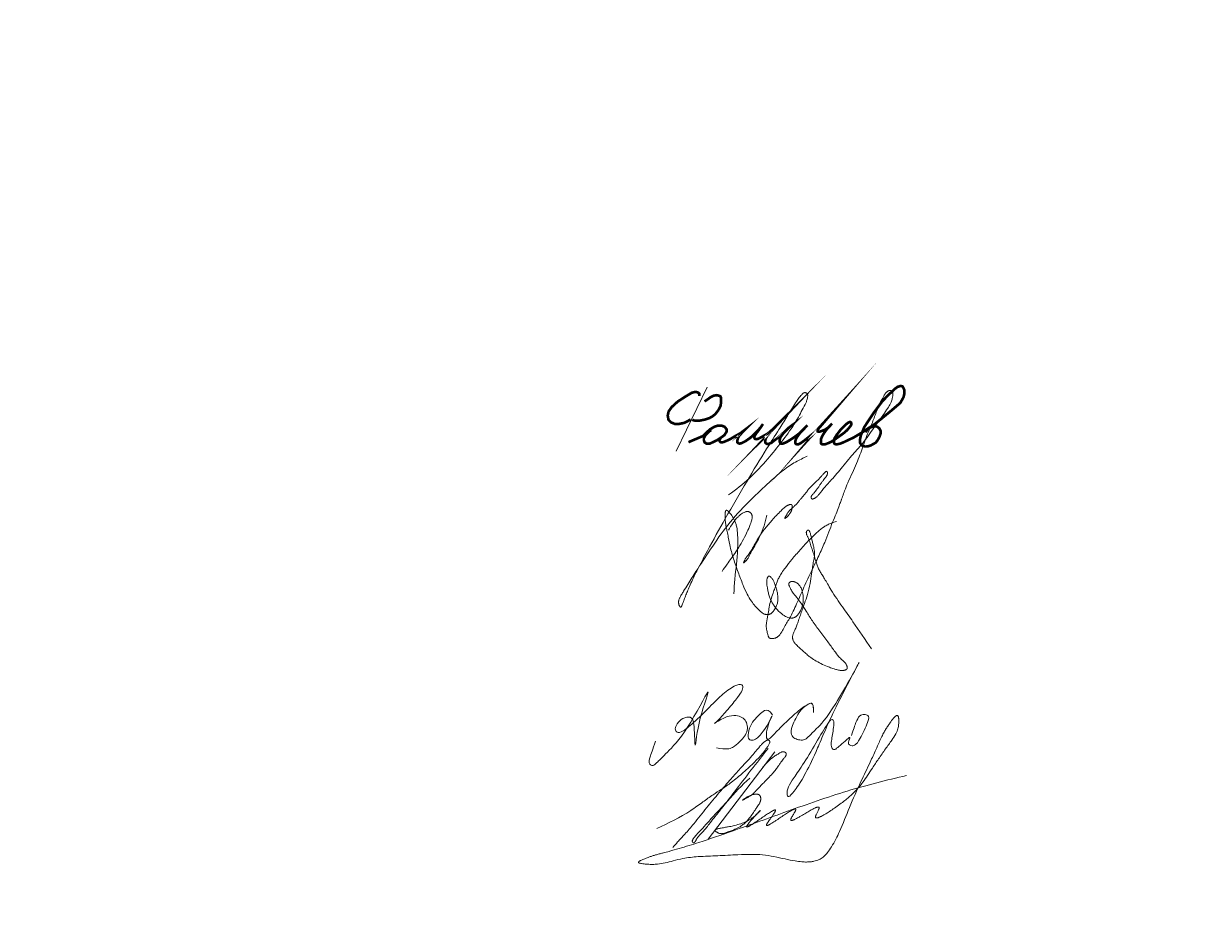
# Model space of a CAD drawing. Header units: millimetres. Extents: x 0 to 420, y 0 to 297.
# Drawn here: x 226.9 to 306.7, y 0 to 60 of the extents above; entities that cross this region are included whole.
import ezdxf

# ---------------------------------------------------------------- set-up
doc = ezdxf.new("R2010")
doc.units = ezdxf.units.MM
for name, pattern in [('K5LT32789', [0]), ('K5LT32790', [0]), ('K5LT32791', [0])]:
    doc.linetypes.add(name, pattern=pattern)
doc.layers.add('Системный слой', color=7, linetype='Continuous')

# ---------------------------------------------------------------- blocks, each defined once
blk = doc.blocks.new('U2')
at = {"layer": 'Системный слой', "color": 5, "linetype": 'K5LT32789', "lineweight": 18, "true_color": 0x0000ff}
for points in [[(277.998, 12.863), (277.773, 13.209), (277.419, 13.209), (277.085, 12.875), (276.707, 12.497), (276.405, 11.979), (276.276, 11.296), (276.485, 11.087), (276.853, 11.177), (277.078, 11.402), (277.342, 11.718), (277.704, 12.271), (278.1, 13.061), (277.704, 12.271), (277.567, 11.635), (277.567, 11.264), (277.66, 11.171), (277.829, 11.23), (278.598, 12.092), (279.438, 12.855), (279.862, 13.239), (280.317, 13.54), (280.526, 13.666), (280.693, 13.666), (280.78, 13.433), (280.78, 13.174), (280.78, 12.9), (280.78, 13.433), (280.693, 13.666), (280.526, 13.677), (279.862, 13.239), (279.25, 12.022), (279.25, 11.482), (279.5, 11.233), (279.85, 11.142), (280.206, 11.142), (280.493, 11.429), (280.856, 11.792), (282.025, 12.96), (284.839, 18.188), (282.025, 12.96), (281.025, 10.463), (280.258, 8.847), (279.566, 7.761), (279.112, 7.221), (278.971, 7.34), (278.971, 7.802), (279.295, 8.383), (279.887, 9.173), (280.829, 10.73), (281.784, 12.359), (281.991, 12.566), (282.146, 12.544), (282.191, 12.29), (282.111, 11.739), (282.047, 11.299), (281.961, 10.864), (282.051, 10.544), (282.229, 10.449), (282.479, 10.699), (282.95, 11.069), (283.373, 11.492), (283.103, 10.93), (283.229, 10.804), (283.419, 10.725), (283.63, 10.804), (283.896, 11.07), (284.606, 12.549), (284.521, 12.849), (284.252, 12.923), (283.904, 12.838), (283.678, 12.396), (283.514, 11.89), (283.373, 11.453)], [(270.028, 11.066), (269.821, 10.489), (269.615, 9.918), (269.549, 9.562), (269.702, 9.409), (269.914, 9.409), (270.114, 9.609), (270.687, 10.181), (272.097, 11.592), (274.118, 15.564), (272.903, 12.595), (272.689, 9.94), (272.689, 12.388), (272.444, 12.784), (271.857, 12.657), (271.458, 12.257), (271.319, 11.897), (271.453, 11.644), (271.818, 11.644), (272.689, 12.388), (273.881, 13.579), (274.708, 14.407), (275.637, 15.017), (276.038, 14.897), (275.938, 14.56), (275.7, 14.133), (274.919, 13.208), (274.268, 12.437), (273.825, 12.137), (274.693, 12.724), (275.391, 12.852), (275.844, 12.753), (276.152, 12.524), (276.291, 12.152), (276.291, 11.71), (276.018, 11.302), (275.743, 11.027), (275.313, 10.597), (274.839, 10.489), (274.178, 10.609)]]:
    blk.add_open_spline(points, degree=3, dxfattribs=at)
blk = doc.blocks.new('U3')
at = {"layer": 'Системный слой', "color": 5, "linetype": 'K5LT32790', "lineweight": 18, "true_color": 0x0000ff}
blk.add_open_spline([(275.36, 21.116), (275.398, 22.461), (275.736, 23.981), (275.58, 25.588), (275.495, 25.9), (275.412, 26.108), (275.319, 26.288), (275.218, 26.448), (275.12, 26.581), (275.038, 26.679), (274.98, 26.74), (274.942, 26.772), (274.919, 26.789), (274.901, 26.799), (274.887, 26.806), (274.875, 26.81), (274.865, 26.813), (274.856, 26.813), (274.849, 26.813), (274.842, 26.812), (274.835, 26.809), (274.829, 26.806), (274.822, 26.801), (274.816, 26.795), (274.81, 26.788), (274.803, 26.778), (274.797, 26.765), (274.79, 26.75), (274.784, 26.73), (274.777, 26.703), (274.77, 26.668), (274.764, 26.619), (274.758, 26.546), (274.755, 26.446), (274.756, 26.32), (274.762, 26.177), (274.776, 26.02), (274.8, 25.845), (274.842, 25.626), (274.909, 25.33), (274.994, 24.887), (275.119, 24.256), (275.332, 23.46), (275.645, 22.605), (275.943, 21.803), (276.231, 21.132), (276.518, 20.645), (276.792, 20.293), (277.028, 20.048), (277.206, 19.876), (277.333, 19.783), (277.416, 19.74), (277.478, 19.718), (277.534, 19.705), (277.591, 19.698), (277.648, 19.697), (277.706, 19.702), (277.763, 19.713), (277.815, 19.73), (277.861, 19.75), (277.902, 19.774), (277.938, 19.801), (277.975, 19.835), (278.016, 19.882), (278.066, 19.951), (278.13, 20.05), (278.205, 20.179), (278.273, 20.325), (278.322, 20.47), (278.35, 20.605), (278.362, 20.74), (278.361, 20.895), (278.341, 21.085), (278.295, 21.32), (278.226, 21.575), (278.148, 21.806), (278.076, 21.976), (278.012, 22.086), (277.959, 22.158), (277.912, 22.215), (277.87, 22.26), (277.835, 22.289), (277.81, 22.307), (277.792, 22.316), (277.778, 22.322), (277.766, 22.325), (277.756, 22.326), (277.747, 22.326), (277.739, 22.325), (277.732, 22.324), (277.725, 22.321), (277.718, 22.317), (277.71, 22.312), (277.702, 22.305), (277.694, 22.296), (277.684, 22.285), (277.674, 22.269), (277.663, 22.248), (277.649, 22.219), (277.634, 22.179), (277.619, 22.128), (277.605, 22.067), (277.596, 21.996), (277.592, 21.916), (277.597, 21.818), (277.616, 21.687), (277.65, 21.498), (277.692, 21.256), (277.758, 20.986), (277.853, 20.735), (277.972, 20.502), (278.115, 20.281), (278.285, 20.065), (278.47, 19.873), (278.645, 19.719), (278.798, 19.614), (278.927, 19.547), (279.039, 19.504), (279.14, 19.477), (279.231, 19.464), (279.308, 19.461), (279.373, 19.467), (279.429, 19.478), (279.477, 19.495), (279.521, 19.515), (279.564, 19.541), (279.609, 19.576), (279.66, 19.623), (279.719, 19.688), (279.786, 19.778), (279.86, 19.893), (279.933, 20.032), (279.996, 20.185), (280.043, 20.349), (280.073, 20.522), (280.087, 20.709), (280.082, 20.909), (280.059, 21.11), (280.019, 21.294), (279.966, 21.448), (279.908, 21.569), (279.85, 21.663), (279.792, 21.735), (279.735, 21.791), (279.675, 21.839), (279.611, 21.879), (279.544, 21.913), (279.478, 21.938), (279.419, 21.955), (279.371, 21.962), (279.331, 21.963), (279.297, 21.959), (279.265, 21.953), (279.234, 21.943), (279.205, 21.93), (279.18, 21.915), (279.158, 21.9), (279.141, 21.884), (279.128, 21.87), (279.119, 21.856), (279.112, 21.843), (279.107, 21.83), (279.103, 21.815), (279.1, 21.798), (279.1, 21.779), (279.101, 21.757), (279.105, 21.73), (279.114, 21.697), (279.129, 21.655), (279.155, 21.597), (279.196, 21.517), (279.249, 21.412), (279.317, 21.287), (279.411, 21.146), (279.546, 20.983), (279.742, 20.75), (279.998, 20.391), (280.322, 19.876), (280.714, 19.237), (281.221, 18.556), (281.73, 17.888), (282.155, 17.305), (282.453, 16.873), (282.696, 16.644), (282.853, 16.508), (282.948, 16.404), (283.006, 16.318), (283.041, 16.252), (283.065, 16.195), (283.079, 16.149), (283.085, 16.112), (283.086, 16.084), (283.085, 16.062), (283.081, 16.044), (283.076, 16.028), (283.069, 16.014), (283.061, 16.001), (283.051, 15.988), (283.038, 15.975), (283.023, 15.962), (283.002, 15.948), (282.975, 15.934), (282.941, 15.919), (282.9, 15.906), (282.851, 15.894), (282.796, 15.887), (282.732, 15.884), (282.651, 15.888), (282.542, 15.904), (282.385, 15.937), (282.152, 16), (281.813, 16.12), (281.405, 16.302), (280.977, 16.513), (280.637, 16.73), (280.367, 16.955), (280.121, 17.176), (279.858, 17.41), (279.628, 17.615), (279.486, 17.779), (279.42, 17.884), (279.388, 17.952), (279.37, 18.01), (279.358, 18.066), (279.353, 18.123), (279.353, 18.18), (279.358, 18.237), (279.371, 18.298), (279.392, 18.365), (279.426, 18.451), (279.479, 18.566), (279.557, 18.744), (279.66, 18.989), (279.765, 19.314), (279.884, 19.668), (280.029, 20.051), (280.197, 20.515), (280.385, 21.106), (280.551, 21.785), (280.651, 22.419), (280.714, 22.929), (280.787, 23.328), (280.848, 23.652), (280.859, 23.914), (280.836, 24.123), (280.794, 24.323), (280.734, 24.549), (280.677, 24.785), (280.635, 24.997), (280.593, 25.156), (280.56, 25.267), (280.534, 25.339), (280.512, 25.384), (280.495, 25.41), (280.482, 25.425), (280.471, 25.436), (280.46, 25.443), (280.451, 25.449), (280.441, 25.452), (280.432, 25.454), (280.422, 25.455), (280.413, 25.455), (280.404, 25.454), (280.394, 25.451), (280.383, 25.447), (280.371, 25.442), (280.358, 25.434), (280.346, 25.426), (280.336, 25.416), (280.326, 25.406), (280.318, 25.394), (280.311, 25.381), (280.304, 25.365), (280.299, 25.348), (280.296, 25.328), (280.294, 25.304), (280.295, 25.275), (280.3, 25.239), (280.31, 25.194), (280.327, 25.138), (280.353, 25.069), (280.394, 24.982), (280.449, 24.873), (280.504, 24.736), (280.555, 24.57), (280.612, 24.373), (280.696, 24.123), (280.804, 23.821), (280.906, 23.479), (280.993, 23.16), (281.1, 22.879), (281.228, 22.639), (281.379, 22.395), (281.555, 22.121), (281.756, 21.774), (282.018, 21.315), (282.356, 20.79), (282.742, 20.237), (283.115, 19.715), (283.789, 18.771), (284.321, 17.988), (284.727, 17.364)], degree=3, knots=[0, 0, 0, 0, 23.088924, 25.905784, 27.368497, 28.578535, 29.721875, 30.813961, 31.805183, 32.534012, 32.992903, 33.225793, 33.377047, 33.48833, 33.574551, 33.643805, 33.701224, 33.750367, 33.79387, 33.833355, 33.872141, 33.912355, 33.95659, 34.00557, 34.061357, 34.126468, 34.204109, 34.298549, 34.415744, 34.564555, 34.759459, 35.028229, 35.412864, 35.997175, 36.728139, 37.568941, 38.433825, 39.401332, 40.578431, 42.235398, 44.569602, 48.269133, 53.187712, 58.58434, 63.764044, 67.778676, 70.998143, 73.369834, 75.349816, 76.796874, 77.581324, 78.028914, 78.378087, 78.696803, 79.013489, 79.343373, 79.678587, 80.006824, 80.317932, 80.606471, 80.866035, 81.11641, 81.383983, 81.718354, 82.16781, 82.839361, 83.733235, 84.705422, 85.582724, 86.324391, 87.057116, 87.890757, 88.945341, 90.321141, 91.965571, 93.426367, 94.484215, 95.101021, 95.580997, 96.013141, 96.361093, 96.626002, 96.782739, 96.889142, 96.971138, 97.03813, 97.095272, 97.145901, 97.188561, 97.228747, 97.268915, 97.315311, 97.366861, 97.425655, 97.494454, 97.577142, 97.679623, 97.811915, 97.985663, 98.226797, 98.532587, 98.897786, 99.296036, 99.737821, 100.261724, 100.964229, 101.99978, 103.525411, 105.150667, 106.72453, 108.093532, 109.590313, 111.195302, 112.777483, 114.126394, 115.159714, 115.93325, 116.599105, 117.196687, 117.716186, 118.147278, 118.512091, 118.830828, 119.112084, 119.376147, 119.650254, 119.966184, 120.348472, 120.832611, 121.462575, 122.257884, 123.166317, 124.121896, 125.077441, 126.058759, 127.110722, 128.27138, 129.455541, 130.54928, 131.472222, 132.224076, 132.842804, 133.343527, 133.786162, 134.209733, 134.641953, 135.076751, 135.490934, 135.840567, 136.1162, 136.329021, 136.516582, 136.697073, 136.87991, 137.063295, 137.235465, 137.38613, 137.514261, 137.623548, 137.718445, 137.797689, 137.875651, 137.957944, 138.055516, 138.163779, 138.288043, 138.436309, 138.622516, 138.862075, 139.203128, 139.704326, 140.381097, 141.218915, 142.127317, 143.259517, 144.821141, 147.317764, 150.75711, 155.19517, 160.069171, 165.224464, 169.471142, 172.421411, 174.092925, 175.138298, 175.966748, 176.479558, 176.900272, 177.244752, 177.52135, 177.72293, 177.873709, 177.996322, 178.101436, 178.195314, 178.281517, 178.366118, 178.454913, 178.554755, 178.670049, 178.807074, 178.975201, 179.187234, 179.439473, 179.719727, 180.029511, 180.383269, 180.823448, 181.407111, 182.246837, 183.563618, 185.512414, 188.365901, 191.16936, 193.636194, 195.215931, 197.147086, 199.269225, 201.224518, 202.392176, 202.935446, 203.335749, 203.665039, 203.98044, 204.30527, 204.630666, 204.95421, 205.28424, 205.683122, 206.145312, 206.866804, 207.837862, 209.464316, 211.387339, 213.648133, 215.828171, 218.361631, 222.046321, 226.400789, 230.237614, 232.987127, 235.143069, 237.145235, 238.600123, 239.59432, 240.714469, 242.086859, 243.579513, 244.83703, 245.773068, 246.379449, 246.80954, 247.077534, 247.227517, 247.33398, 247.41847, 247.489521, 247.552012, 247.609222, 247.663606, 247.717168, 247.768592, 247.820784, 247.876677, 247.942191, 248.018083, 248.10247, 248.189421, 248.269471, 248.347072, 248.425637, 248.512886, 248.605679, 248.706816, 248.820413, 248.952282, 249.111489, 249.313956, 249.574155, 249.89782, 250.303709, 250.841791, 251.528272, 252.381244, 253.359593, 254.475963, 255.872687, 257.851092, 259.938273, 261.963603, 263.469883, 265.046448, 266.586695, 268.366913, 270.599666, 273.407082, 277.373027, 281.234201, 284.882343, 288.313023, 301, 301, 301, 301], dxfattribs=at)
blk = doc.blocks.new('U4')
at = {"layer": 'Системный слой', "color": 5, "linetype": 'K5LT32790', "lineweight": 18, "true_color": 0x0000ff}
for points, knots in [([(275.003, 27.861), (275.998, 28.558), (277.249, 29.739), (278.603, 31.472), (279.435, 32.563), (279.927, 33.493), (280.243, 34.051), (280.346, 34.344), (280.378, 34.495), (280.391, 34.588), (280.392, 34.646), (280.387, 34.683), (280.38, 34.709), (280.372, 34.729), (280.363, 34.745), (280.353, 34.759), (280.341, 34.772), (280.327, 34.785), (280.311, 34.796), (280.291, 34.807), (280.27, 34.817), (280.246, 34.824), (280.223, 34.829), (280.2, 34.831), (280.179, 34.83), (280.16, 34.828), (280.142, 34.823), (280.124, 34.816), (280.104, 34.806), (280.083, 34.792), (280.059, 34.772), (280.028, 34.742), (279.983, 34.692), (279.91, 34.607), (279.786, 34.454), (279.587, 34.184), (279.304, 33.744), (278.926, 33.089), (278.328, 32.16), (277.407, 30.714), (276.184, 28.696), (274.835, 26.379), (273.718, 24.357), (272.977, 22.961), (272.568, 22.153), (272.347, 21.659), (272.191, 21.285), (272.063, 20.962), (271.954, 20.675), (271.873, 20.459), (271.827, 20.332), (271.799, 20.275), (271.785, 20.251), (271.775, 20.237), (271.767, 20.226), (271.759, 20.219), (271.753, 20.214), (271.747, 20.211), (271.741, 20.208), (271.736, 20.207), (271.73, 20.207), (271.725, 20.207), (271.72, 20.208), (271.716, 20.21), (271.711, 20.213), (271.707, 20.216), (271.702, 20.22), (271.696, 20.225), (271.69, 20.233), (271.681, 20.243), (271.671, 20.258), (271.658, 20.28), (271.643, 20.311), (271.625, 20.352), (271.608, 20.402), (271.596, 20.458), (271.59, 20.517), (271.589, 20.579), (271.596, 20.644), (271.611, 20.711), (271.634, 20.782), (271.667, 20.859), (271.72, 20.953), (271.811, 21.099), (271.978, 21.374), (272.308, 21.896), (272.914, 22.855), (273.804, 24.214), (274.929, 25.855), (276.258, 27.299), (277.546, 28.527), (278.591, 29.47), (279.519, 30.104), (280.09, 30.37), (280.358, 30.497)], [0, 0, 0, 0, 8.550609, 12.054989, 15.548009, 18.191121, 19.498995, 20.058209, 20.381615, 20.589671, 20.716665, 20.79368, 20.851701, 20.900722, 20.944653, 20.985245, 21.025642, 21.06834, 21.115939, 21.168338, 21.224707, 21.283052, 21.340576, 21.394663, 21.443781, 21.488289, 21.53119, 21.575808, 21.625508, 21.683081, 21.754287, 21.848548, 21.98875, 22.223415, 22.641351, 23.38396, 24.591455, 26.333193, 28.725175, 32.394143, 38.444137, 45.386804, 51.336644, 54.759282, 56.550214, 57.736198, 58.581068, 59.410817, 60.190375, 60.748602, 61.044545, 61.139793, 61.19713, 61.237089, 61.267135, 61.290713, 61.309862, 61.325937, 61.339917, 61.352551, 61.36445, 61.376142, 61.388111, 61.400062, 61.412022, 61.424542, 61.439066, 61.45699, 61.479741, 61.509795, 61.550475, 61.607942, 61.688058, 61.795635, 61.922219, 62.059168, 62.198495, 62.342871, 62.495112, 62.658157, 62.830855, 63.02153, 63.245709, 63.594568, 64.237865, 65.516344, 67.957442, 72.253573, 76.989753, 81.977365, 86.090995, 89.562811, 91.905588, 94, 94, 94, 94]), ([(277.595, 26.467), (277.515, 25.979), (277.277, 25.359), (276.914, 24.607), (276.665, 24.209), (276.494, 23.886), (276.391, 23.681), (276.33, 23.563), (276.287, 23.494), (276.248, 23.441), (276.211, 23.396), (276.174, 23.354), (276.136, 23.314), (276.101, 23.279), (276.075, 23.254), (276.058, 23.239), (276.048, 23.231), (276.042, 23.226), (276.037, 23.223), (276.033, 23.221), (276.03, 23.22), (276.028, 23.219), (276.025, 23.219), (276.023, 23.219), (276.022, 23.22), (276.021, 23.223), (276.021, 23.225), (276.021, 23.228), (276.022, 23.232), (276.023, 23.237), (276.025, 23.242), (276.027, 23.249), (276.031, 23.259), (276.037, 23.274), (276.046, 23.296), (276.058, 23.325), (276.072, 23.359), (276.088, 23.399), (276.108, 23.444), (276.136, 23.496), (276.174, 23.553), (276.225, 23.622), (276.294, 23.71), (276.393, 23.848), (276.525, 24.046), (276.674, 24.294), (276.817, 24.552), (276.965, 24.816), (277.138, 25.105), (277.353, 25.412), (277.585, 25.685), (277.787, 25.924), (278, 26.177), (278.253, 26.47), (278.544, 26.759), (278.767, 26.973), (278.91, 27.085), (278.985, 27.13), (279.041, 27.158), (279.097, 27.18), (279.148, 27.196), (279.189, 27.205), (279.22, 27.208), (279.242, 27.208), (279.259, 27.206), (279.273, 27.202), (279.284, 27.198), (279.293, 27.193), (279.301, 27.187), (279.307, 27.181), (279.312, 27.174), (279.317, 27.166), (279.322, 27.156), (279.325, 27.144), (279.328, 27.13), (279.331, 27.112), (279.332, 27.088), (279.331, 27.055), (279.327, 27.009), (279.318, 26.951), (279.307, 26.884), (279.293, 26.817), (279.274, 26.755), (279.25, 26.7), (279.218, 26.645), (279.178, 26.588), (279.131, 26.527), (279.085, 26.47), (279.042, 26.422), (279.006, 26.385), (278.973, 26.355), (278.942, 26.327), (278.912, 26.302), (278.886, 26.282), (278.868, 26.27), (278.857, 26.263), (278.849, 26.258), (278.844, 26.256), (278.84, 26.254), (278.836, 26.253), (278.833, 26.252), (278.831, 26.252), (278.829, 26.253), (278.827, 26.253), (278.825, 26.255), (278.824, 26.257), (278.824, 26.259), (278.824, 26.262), (278.824, 26.265), (278.825, 26.268), (278.826, 26.273), (278.827, 26.278), (278.829, 26.284), (278.833, 26.293), (278.838, 26.305), (278.846, 26.322), (278.858, 26.346), (278.873, 26.373), (278.889, 26.399), (278.904, 26.425), (278.921, 26.452), (278.944, 26.489), (278.975, 26.543), (279.012, 26.614), (279.064, 26.694), (279.132, 26.778), (279.227, 26.873), (279.353, 26.982), (279.509, 27.115), (279.655, 27.27), (279.794, 27.435), (279.922, 27.592), (280.064, 27.758), (280.211, 27.932), (280.357, 28.124), (280.507, 28.318), (280.695, 28.517), (280.908, 28.713), (281.112, 28.903), (281.257, 29.057), (281.357, 29.17), (281.426, 29.248), (281.486, 29.314), (281.536, 29.369), (281.577, 29.409), (281.607, 29.435), (281.628, 29.449), (281.642, 29.457), (281.653, 29.462), (281.662, 29.465), (281.67, 29.466), (281.676, 29.467), (281.682, 29.466), (281.687, 29.465), (281.692, 29.463), (281.696, 29.46), (281.7, 29.457), (281.704, 29.454), (281.707, 29.449), (281.711, 29.443), (281.715, 29.436), (281.719, 29.426), (281.723, 29.414), (281.727, 29.398), (281.731, 29.377), (281.733, 29.351), (281.733, 29.322), (281.731, 29.294), (281.726, 29.266), (281.718, 29.237), (281.705, 29.207), (281.687, 29.172), (281.658, 29.127), (281.608, 29.062), (281.535, 28.965), (281.433, 28.836), (281.312, 28.68), (281.197, 28.502), (281.086, 28.327), (280.968, 28.19), (280.88, 28.071), (280.814, 27.977), (280.753, 27.907), (280.701, 27.857), (280.666, 27.817), (280.647, 27.787), (280.637, 27.764), (280.63, 27.744), (280.627, 27.725), (280.626, 27.707), (280.626, 27.688), (280.628, 27.668), (280.633, 27.649), (280.638, 27.633), (280.644, 27.62), (280.65, 27.61), (280.657, 27.602), (280.663, 27.595), (280.669, 27.591), (280.676, 27.586), (280.683, 27.583), (280.692, 27.581), (280.701, 27.579), (280.712, 27.578), (280.724, 27.579), (280.739, 27.581), (280.756, 27.586), (280.778, 27.593), (280.807, 27.606), (280.845, 27.626), (280.891, 27.654), (280.945, 27.69), (281.003, 27.734), (281.066, 27.789), (281.138, 27.863), (281.227, 27.971), (281.35, 28.136), (281.53, 28.373), (281.789, 28.661), (282.123, 29.014), (282.484, 29.434), (282.874, 29.914), (283.258, 30.384), (283.656, 30.834), (284.049, 31.282), (284.444, 31.77), (284.811, 32.305), (285.173, 32.83), (285.532, 33.307), (285.811, 33.726), (286.009, 34.03), (286.103, 34.241), (286.142, 34.382), (286.164, 34.495), (286.179, 34.585), (286.19, 34.65), (286.195, 34.702), (286.196, 34.748), (286.192, 34.789), (286.184, 34.823), (286.173, 34.852), (286.16, 34.878), (286.145, 34.903), (286.128, 34.925), (286.11, 34.943), (286.092, 34.957), (286.076, 34.968), (286.06, 34.976), (286.045, 34.981), (286.029, 34.984), (286.012, 34.986), (285.994, 34.986), (285.973, 34.983), (285.95, 34.978), (285.923, 34.969), (285.891, 34.955), (285.855, 34.935), (285.816, 34.908), (285.776, 34.875), (285.735, 34.834), (285.691, 34.782), (285.648, 34.719), (285.599, 34.636), (285.538, 34.526), (285.442, 34.356), (285.309, 34.108), (285.168, 33.777), (285.024, 33.396), (284.876, 33.002), (284.703, 32.59), (284.509, 32.141), (284.322, 31.646), (284.139, 31.122), (283.945, 30.574), (283.718, 29.981), (283.428, 29.348), (283.132, 28.738), (282.919, 28.193), (282.785, 27.821), (282.708, 27.606), (282.66, 27.471), (282.597, 27.297), (282.485, 26.989), (282.31, 26.539), (282.074, 25.973), (281.817, 25.322), (281.523, 24.551), (281.135, 23.674), (280.63, 22.672), (280.131, 21.575), (279.659, 20.468), (279.221, 19.523), (278.803, 18.896), (278.607, 18.496), (278.48, 18.314), (278.398, 18.23), (278.338, 18.182), (278.278, 18.145), (278.216, 18.115), (278.15, 18.091), (278.08, 18.074), (278.011, 18.064), (277.948, 18.061), (277.896, 18.063), (277.857, 18.07), (277.828, 18.079), (277.806, 18.089), (277.788, 18.1), (277.772, 18.112), (277.757, 18.126), (277.743, 18.144), (277.728, 18.166), (277.713, 18.194), (277.698, 18.232), (277.68, 18.287), (277.66, 18.368), (277.632, 18.484), (277.599, 18.625), (277.571, 18.778), (277.563, 18.929), (277.574, 19.088), (277.602, 19.276), (277.648, 19.512), (277.701, 19.829), (277.767, 20.235), (277.872, 20.699), (278.015, 21.124), (278.135, 21.469), (278.228, 21.747), (278.323, 22.005), (278.45, 22.272), (278.637, 22.572), (278.929, 22.971), (279.336, 23.506), (279.899, 24.142), (280.479, 24.78), (281.019, 25.309), (281.428, 25.647), (281.74, 25.829), (282.025, 25.948), (282.226, 26.013), (282.349, 26.053)], [0, 0, 0, 0, 9.050129, 12.27524, 15.459, 17.73484, 19.057413, 19.710841, 20.186256, 20.578255, 20.920156, 21.263228, 21.624829, 21.943402, 22.174143, 22.29629, 22.36276, 22.406894, 22.439057, 22.464194, 22.484922, 22.502166, 22.516262, 22.528133, 22.539447, 22.552242, 22.56817, 22.588053, 22.611987, 22.639741, 22.672744, 22.715192, 22.776687, 22.87041, 23.023044, 23.2152, 23.446308, 23.698853, 24.014406, 24.364067, 24.793807, 25.28352, 25.941626, 26.877925, 28.429965, 30.348657, 32.240773, 33.898399, 35.948367, 38.485583, 40.825304, 42.59187, 44.267244, 46.970047, 49.74801, 51.863744, 52.701471, 53.104911, 53.483029, 53.862972, 54.210178, 54.473163, 54.650607, 54.780151, 54.882015, 54.96597, 55.037892, 55.101774, 55.160577, 55.215489, 55.269733, 55.3265, 55.390437, 55.464507, 55.552848, 55.661752, 55.802045, 55.996896, 56.278982, 56.657771, 57.087852, 57.530059, 57.926999, 58.28654, 58.645161, 59.086887, 59.580412, 60.070145, 60.456808, 60.770321, 61.020502, 61.287434, 61.539711, 61.751465, 61.877288, 61.951174, 62.001019, 62.037083, 62.064047, 62.085222, 62.102691, 62.117816, 62.131035, 62.143011, 62.154708, 62.167188, 62.181333, 62.197688, 62.21651, 62.238222, 62.264236, 62.296726, 62.338711, 62.394112, 62.469848, 62.581386, 62.750144, 62.953234, 63.151975, 63.325302, 63.501424, 63.750698, 64.126703, 64.655732, 65.239268, 65.888652, 66.649933, 67.724768, 68.970934, 70.450533, 71.673771, 72.965674, 74.199734, 75.716608, 77.191491, 78.669398, 80.263602, 82.259995, 84.0227, 85.431088, 86.180031, 86.82002, 87.357354, 87.830339, 88.196682, 88.427814, 88.563885, 88.657509, 88.728451, 88.784957, 88.831759, 88.871976, 88.907862, 88.941164, 88.973333, 89.002363, 89.031139, 89.061129, 89.097204, 89.139544, 89.190239, 89.252182, 89.329582, 89.428874, 89.559889, 89.727893, 89.910432, 90.08993, 90.259821, 90.437176, 90.634512, 90.867411, 91.167757, 91.627014, 92.382088, 93.419966, 94.672454, 96.030915, 97.344377, 98.512333, 99.382533, 100.080146, 100.642761, 101.098523, 101.416568, 101.614452, 101.761411, 101.888131, 102.002041, 102.112642, 102.228685, 102.353162, 102.475542, 102.582798, 102.67162, 102.744553, 102.805473, 102.857643, 102.905538, 102.953137, 103.003348, 103.057077, 103.11538, 103.180499, 103.255316, 103.343787, 103.451799, 103.589159, 103.775473, 104.036879, 104.381072, 104.782032, 105.231565, 105.731185, 106.331113, 107.131661, 108.329516, 110.150194, 112.636877, 115.501671, 119.160964, 122.898631, 126.952961, 130.409086, 134.037174, 137.994275, 142.035946, 146.041027, 149.822245, 153.085433, 155.385996, 156.523495, 157.344961, 158.084473, 158.656408, 159.032405, 159.319553, 159.62593, 159.882585, 160.081757, 160.265654, 160.447561, 160.63144, 160.806021, 160.962993, 161.100471, 161.220792, 161.327559, 161.424857, 161.521276, 161.623153, 161.736504, 161.863212, 162.008568, 162.179889, 162.387514, 162.643846, 162.945007, 163.264358, 163.6135, 164.014772, 164.533206, 165.020618, 165.794064, 166.857794, 168.64401, 171.006738, 173.517367, 176.204619, 178.789913, 181.800729, 185.264053, 188.598832, 192.086757, 196.039981, 200.351441, 204.98312, 208.606796, 211.174086, 212.324149, 212.840152, 213.814159, 215.76165, 218.911517, 222.760316, 227.121283, 231.883071, 238.054257, 244.879079, 252.670992, 260.372327, 267.206768, 271.910472, 274.294825, 275.442431, 276.007431, 276.456493, 276.872537, 277.298483, 277.734538, 278.182349, 278.627236, 279.027811, 279.347916, 279.582846, 279.760539, 279.906542, 280.032941, 280.152577, 280.276179, 280.413989, 280.572354, 280.762102, 281.004984, 281.334701, 281.830666, 282.557033, 283.530703, 284.521091, 285.429966, 286.323075, 287.47734, 288.942216, 290.783007, 293.428229, 296.57457, 299.586331, 301.717918, 303.359613, 305.016414, 306.799751, 308.827327, 311.560281, 315.955926, 321.284596, 327.290578, 331.929165, 335.294372, 337.07654, 338.608554, 341, 341, 341, 341]), ([(274.981, 25.464), (275.184, 25.771), (275.416, 26.17), (275.793, 26.505), (275.934, 26.602), (276.045, 26.663), (276.132, 26.701), (276.198, 26.719), (276.248, 26.727), (276.289, 26.728), (276.324, 26.725), (276.357, 26.718), (276.389, 26.707), (276.421, 26.693), (276.453, 26.674), (276.483, 26.652), (276.511, 26.627), (276.535, 26.6), (276.555, 26.572), (276.571, 26.543), (276.583, 26.512), (276.593, 26.478), (276.6, 26.438), (276.604, 26.39), (276.603, 26.33), (276.594, 26.251), (276.574, 26.146), (276.538, 26.003), (276.47, 25.805), (276.343, 25.512), (276.141, 25.078), (275.86, 24.542), (275.524, 24.009), (275.192, 23.547), (274.876, 23.102), (274.666, 22.805), (274.55, 22.641)], [0, 0, 0, 0, 6.031327, 7.224988, 8.103691, 8.779791, 9.271523, 9.620615, 9.879085, 10.092232, 10.278511, 10.453749, 10.630111, 10.818394, 11.017829, 11.223201, 11.427374, 11.623322, 11.806227, 11.978077, 12.150954, 12.337468, 12.550087, 12.799771, 13.111892, 13.519386, 14.078895, 14.842107, 15.895849, 17.445078, 19.990893, 23.601088, 27.190299, 30.147219, 32.759048, 36, 36, 36, 36])]:
    blk.add_open_spline(points, degree=3, knots=knots, dxfattribs=at)
blk = doc.blocks.new('U5')
at = {"layer": 'Системный слой', "color": 5, "linetype": 'K5LT32790', "lineweight": 18, "true_color": 0x0000ff}
blk.add_line((278.141, 10.346), (273.605, 4.399), dxfattribs=at)
for points, knots in [([(277.28, 9.218), (277.487, 9.479), (277.779, 9.804), (278.2, 10.095), (278.398, 10.215), (278.535, 10.298), (278.624, 10.334), (278.674, 10.346), (278.71, 10.35), (278.741, 10.35), (278.768, 10.346), (278.794, 10.339), (278.818, 10.33), (278.842, 10.318), (278.863, 10.304), (278.882, 10.289), (278.896, 10.275), (278.907, 10.262), (278.915, 10.249), (278.921, 10.238), (278.926, 10.225), (278.929, 10.21), (278.931, 10.194), (278.931, 10.176), (278.928, 10.157), (278.923, 10.135), (278.914, 10.11), (278.9, 10.08), (278.878, 10.043), (278.843, 9.992), (278.787, 9.921), (278.708, 9.826), (278.612, 9.7), (278.499, 9.545), (278.369, 9.354), (278.206, 9.119), (277.974, 8.839), (277.695, 8.544), (277.406, 8.251), (277.173, 8.012), (276.982, 7.815), (276.843, 7.663), (276.725, 7.54), (276.632, 7.458), (276.553, 7.397), (276.48, 7.346), (276.4, 7.294), (276.309, 7.239), (276.213, 7.184), (276.129, 7.138), (276.07, 7.107), (276.033, 7.088), (276.01, 7.077), (275.994, 7.07), (275.983, 7.065), (275.974, 7.061), (275.968, 7.059), (275.963, 7.058), (275.96, 7.057), (275.958, 7.056), (275.956, 7.056), (275.955, 7.056), (275.954, 7.056), (275.954, 7.057), (275.954, 7.058), (275.955, 7.059), (275.956, 7.061), (275.958, 7.063), (275.96, 7.065), (275.963, 7.067), (275.966, 7.07), (275.97, 7.073), (275.976, 7.077), (275.983, 7.083), (275.992, 7.089), (276.005, 7.098), (276.023, 7.111), (276.049, 7.128), (276.09, 7.155), (276.149, 7.194), (276.227, 7.243), (276.318, 7.298), (276.419, 7.352), (276.524, 7.397), (276.629, 7.428), (276.728, 7.448), (276.818, 7.458), (276.895, 7.46), (276.958, 7.455), (277.005, 7.445), (277.04, 7.433), (277.066, 7.421), (277.088, 7.407), (277.105, 7.392), (277.121, 7.375), (277.136, 7.356), (277.149, 7.333), (277.162, 7.306), (277.174, 7.273), (277.184, 7.234), (277.19, 7.189), (277.193, 7.141), (277.19, 7.091), (277.182, 7.037), (277.167, 6.978), (277.142, 6.911), (277.103, 6.829), (277.036, 6.721), (276.93, 6.569), (276.779, 6.34), (276.585, 6.049), (276.35, 5.742), (276.107, 5.488), (275.884, 5.305), (275.686, 5.18), (275.473, 5.078), (275.229, 4.986), (274.97, 4.896), (274.761, 4.808), (274.612, 4.772), (274.525, 4.765), (274.466, 4.768), (274.417, 4.776), (274.367, 4.789), (274.315, 4.808), (274.262, 4.832), (274.218, 4.855), (274.185, 4.875), (274.16, 4.89), (274.139, 4.905), (274.118, 4.922), (274.1, 4.939), (274.087, 4.955), (274.078, 4.969), (274.074, 4.983), (274.073, 4.995), (274.076, 5.007), (274.082, 5.018), (274.091, 5.029), (274.105, 5.04), (274.123, 5.051), (274.147, 5.063), (274.179, 5.076), (274.221, 5.089), (274.277, 5.104), (274.349, 5.12), (274.445, 5.139), (274.575, 5.162), (274.755, 5.193), (275.008, 5.237), (275.343, 5.304), (275.724, 5.403), (276.089, 5.535), (276.383, 5.681), (276.601, 5.825), (276.764, 5.951), (276.887, 6.057), (276.973, 6.139), (277.032, 6.198), (277.072, 6.24), (277.099, 6.27), (277.119, 6.292), (277.133, 6.309), (277.143, 6.322), (277.151, 6.332), (277.156, 6.339), (277.16, 6.344), (277.162, 6.348), (277.164, 6.351), (277.165, 6.353), (277.165, 6.354), (277.165, 6.355), (277.164, 6.356), (277.163, 6.356), (277.162, 6.355), (277.16, 6.354), (277.158, 6.352), (277.153, 6.349), (277.148, 6.345), (277.14, 6.338), (277.13, 6.328), (277.116, 6.316), (277.099, 6.298), (277.076, 6.276), (277.046, 6.245), (277.005, 6.203), (276.949, 6.144), (276.869, 6.057), (276.752, 5.929), (276.611, 5.769), (276.473, 5.604), (276.371, 5.477), (276.311, 5.393), (276.279, 5.346), (276.258, 5.313), (276.245, 5.288), (276.237, 5.27), (276.232, 5.256), (276.229, 5.246), (276.229, 5.237), (276.23, 5.229), (276.234, 5.223), (276.241, 5.22), (276.249, 5.218), (276.261, 5.219), (276.275, 5.222), (276.294, 5.228), (276.319, 5.238), (276.351, 5.252), (276.392, 5.273), (276.445, 5.304), (276.516, 5.346), (276.611, 5.406), (276.746, 5.494), (276.949, 5.632), (277.213, 5.814), (277.501, 6.011), (277.737, 6.167), (277.897, 6.265), (277.988, 6.316), (278.048, 6.346), (278.09, 6.365), (278.122, 6.376), (278.145, 6.382), (278.163, 6.384), (278.176, 6.384), (278.186, 6.38), (278.193, 6.374), (278.197, 6.366), (278.199, 6.356), (278.198, 6.345), (278.195, 6.333), (278.19, 6.318), (278.183, 6.301), (278.173, 6.279), (278.158, 6.251), (278.137, 6.215), (278.108, 6.167), (278.063, 6.1), (277.995, 6), (277.901, 5.869), (277.797, 5.724), (277.709, 5.599), (277.651, 5.509), (277.619, 5.455), (277.6, 5.419), (277.588, 5.394), (277.581, 5.375), (277.576, 5.36), (277.574, 5.349), (277.574, 5.34), (277.575, 5.331), (277.579, 5.324), (277.586, 5.319), (277.595, 5.316), (277.607, 5.315), (277.623, 5.317), (277.642, 5.322), (277.668, 5.33), (277.701, 5.344), (277.743, 5.364), (277.797, 5.393), (277.869, 5.434), (277.965, 5.493), (278.102, 5.58), (278.307, 5.715), (278.573, 5.895), (278.864, 6.091), (279.103, 6.245), (279.266, 6.341), (279.359, 6.39), (279.42, 6.419), (279.464, 6.436), (279.497, 6.446), (279.522, 6.45), (279.541, 6.451), (279.555, 6.449), (279.566, 6.443), (279.573, 6.435), (279.578, 6.425), (279.579, 6.411), (279.578, 6.396), (279.574, 6.379), (279.568, 6.361), (279.559, 6.34), (279.548, 6.315), (279.531, 6.281), (279.505, 6.234), (279.465, 6.164), (279.41, 6.074), (279.349, 5.973), (279.298, 5.885), (279.266, 5.822), (279.248, 5.783), (279.238, 5.757), (279.233, 5.739), (279.23, 5.725), (279.229, 5.715), (279.229, 5.704), (279.23, 5.693), (279.235, 5.683), (279.243, 5.674), (279.253, 5.668), (279.266, 5.665), (279.283, 5.664), (279.304, 5.666), (279.331, 5.672), (279.365, 5.681), (279.408, 5.697), (279.464, 5.721), (279.538, 5.756), (279.637, 5.807), (279.777, 5.885), (279.989, 6.008), (280.257, 6.169), (280.54, 6.336), (280.758, 6.455), (280.899, 6.522), (280.975, 6.553), (281.028, 6.571), (281.067, 6.58), (281.097, 6.584), (281.12, 6.584), (281.137, 6.58), (281.15, 6.573), (281.16, 6.564), (281.167, 6.552), (281.17, 6.538), (281.17, 6.523), (281.169, 6.509), (281.166, 6.493), (281.161, 6.474), (281.153, 6.45), (281.141, 6.419), (281.122, 6.377), (281.092, 6.314), (281.05, 6.232), (281.003, 6.141), (280.965, 6.062), (280.94, 6.005), (280.928, 5.97), (280.922, 5.946), (280.918, 5.927), (280.916, 5.909), (280.917, 5.894), (280.92, 5.879), (280.924, 5.868), (280.931, 5.858), (280.939, 5.851), (280.95, 5.844), (280.962, 5.84), (280.977, 5.837), (280.995, 5.836), (281.018, 5.837), (281.045, 5.842), (281.078, 5.85), (281.119, 5.862), (281.171, 5.882), (281.237, 5.91), (281.322, 5.951), (281.437, 6.012), (281.6, 6.105), (281.839, 6.254), (282.144, 6.458), (282.492, 6.704), (282.82, 6.951), (283.121, 7.194), (283.39, 7.431), (283.648, 7.682), (283.904, 7.962), (284.181, 8.309), (284.479, 8.744), (284.822, 9.28), (285.23, 9.886), (285.67, 10.522), (286.076, 11.078), (286.356, 11.475), (286.478, 11.744), (286.533, 11.913), (286.567, 12.066), (286.588, 12.213), (286.598, 12.358), (286.6, 12.489), (286.593, 12.593), (286.583, 12.664), (286.572, 12.709), (286.562, 12.741), (286.552, 12.764), (286.543, 12.781), (286.533, 12.794), (286.524, 12.804), (286.516, 12.811), (286.508, 12.816), (286.5, 12.819), (286.493, 12.821), (286.484, 12.823), (286.473, 12.823), (286.461, 12.821), (286.448, 12.818), (286.433, 12.812), (286.417, 12.804), (286.397, 12.792), (286.374, 12.776), (286.346, 12.753), (286.312, 12.721), (286.268, 12.675), (286.209, 12.606), (286.124, 12.499), (286.014, 12.347), (285.88, 12.151), (285.735, 11.927), (285.584, 11.671), (285.426, 11.373), (285.239, 10.974), (284.991, 10.386), (284.571, 9.481), (283.949, 8.179), (283.235, 6.609), (282.664, 5.085), (282.141, 4.066), (281.787, 3.527), (281.584, 3.294), (281.438, 3.165), (281.308, 3.075), (281.164, 2.997), (280.997, 2.93), (280.8, 2.877), (280.571, 2.842), (280.294, 2.829), (279.938, 2.847), (279.447, 2.915), (278.82, 3.046), (278.089, 3.214), (277.333, 3.332), (276.51, 3.369), (275.491, 3.328), (274.272, 3.258), (273.019, 3.221), (271.997, 3.117), (271.255, 2.919), (270.691, 2.766), (270.216, 2.689), (269.822, 2.668), (269.514, 2.677), (269.269, 2.699), (269.097, 2.721), (268.996, 2.74), (268.944, 2.754), (268.917, 2.763), (268.899, 2.771), (268.886, 2.778), (268.876, 2.784), (268.869, 2.789), (268.864, 2.794), (268.86, 2.799), (268.858, 2.803), (268.856, 2.807), (268.855, 2.812), (268.855, 2.816), (268.855, 2.821), (268.856, 2.826), (268.859, 2.832), (268.862, 2.838), (268.867, 2.845), (268.874, 2.853), (268.884, 2.862), (268.896, 2.872), (268.912, 2.884), (268.934, 2.898), (268.964, 2.915), (269.005, 2.937), (269.067, 2.967), (269.162, 3.008), (269.296, 3.063), (269.468, 3.13), (269.662, 3.201), (269.869, 3.27), (270.089, 3.338), (270.323, 3.402), (270.611, 3.475), (271.048, 3.587), (271.853, 3.814), (273.294, 4.259), (275.75, 5.109), (279.1, 6.334), (283.026, 7.712), (285.767, 8.422), (287.126, 8.725)], [0, 0, 0, 0, 6.158308, 7.924944, 9.397219, 10.421772, 10.878244, 11.151197, 11.36381, 11.548551, 11.718723, 11.877713, 12.036027, 12.196544, 12.358164, 12.506286, 12.632493, 12.736928, 12.819521, 12.898812, 12.980771, 13.07523, 13.173556, 13.279268, 13.396608, 13.531064, 13.690326, 13.886288, 14.140321, 14.494376, 15.023758, 15.795804, 16.773927, 17.9322, 19.328256, 21.031002, 23.191239, 26.01508, 28.508359, 30.764949, 32.158381, 33.57364, 34.542076, 35.296285, 35.858711, 36.382363, 36.930279, 37.613953, 38.340853, 38.974758, 39.36394, 39.584276, 39.729431, 39.831741, 39.905683, 39.959643, 39.999056, 40.02768, 40.048222, 40.062694, 40.072775, 40.079767, 40.084961, 40.089793, 40.09578, 40.104088, 40.115492, 40.13093, 40.149822, 40.171984, 40.197656, 40.229358, 40.269864, 40.322352, 40.391158, 40.483151, 40.610685, 40.79026, 41.065436, 41.512004, 42.088709, 42.770629, 43.467951, 44.184491, 44.869892, 45.483626, 46.046275, 46.524145, 46.915912, 47.196275, 47.40917, 47.586207, 47.738846, 47.877531, 48.013016, 48.157728, 48.31924, 48.502929, 48.715108, 48.96183, 49.243774, 49.540729, 49.8478, 50.172102, 50.537958, 50.965281, 51.494288, 52.20384, 53.298857, 54.917421, 57.240739, 59.738769, 62.02238, 63.698303, 65.037791, 66.331625, 68.02956, 69.84719, 71.368716, 72.206354, 72.649589, 72.981788, 73.276043, 73.570472, 73.929446, 74.299002, 74.63126, 74.848184, 75.010867, 75.161965, 75.335461, 75.49506, 75.620009, 75.719661, 75.802316, 75.875542, 75.946386, 76.021533, 76.107513, 76.21105, 76.339562, 76.501776, 76.708489, 76.973585, 77.315523, 77.75974, 78.342864, 79.120835, 80.18625, 81.706721, 83.852292, 86.465219, 88.951659, 90.978666, 92.487594, 93.76585, 94.760654, 95.480574, 95.959313, 96.294546, 96.536659, 96.714464, 96.846112, 96.943809, 97.01613, 97.069288, 97.107887, 97.1354, 97.154486, 97.167231, 97.175363, 97.180572, 97.184743, 97.189776, 97.197329, 97.209122, 97.228653, 97.258997, 97.303617, 97.365208, 97.448469, 97.559514, 97.706462, 97.900415, 98.157187, 98.500801, 98.971779, 99.653407, 100.680484, 102.16221, 103.578184, 104.648543, 105.155236, 105.478521, 105.704428, 105.867108, 105.985778, 106.07285, 106.137041, 106.188892, 106.233202, 106.275598, 106.31862, 106.370033, 106.436882, 106.52608, 106.645289, 106.803787, 107.01342, 107.289946, 107.655243, 108.141506, 108.800592, 109.730549, 111.109505, 113.317286, 115.629589, 117.547768, 118.521059, 119.084698, 119.470627, 119.745056, 119.943042, 120.086716, 120.191551, 120.26935, 120.330025, 120.382672, 120.435962, 120.498121, 120.565387, 120.641314, 120.728412, 120.840736, 120.985691, 121.174077, 121.421722, 121.753873, 122.217132, 122.901613, 123.981872, 125.172225, 126.200607, 126.79256, 127.136357, 127.367267, 127.532062, 127.652773, 127.742537, 127.810135, 127.865237, 127.915133, 127.96426, 128.015006, 128.071903, 128.142719, 128.234954, 128.356669, 128.517397, 128.729164, 129.007855, 129.375448, 129.864201, 130.525978, 131.458654, 132.841604, 135.051627, 137.371779, 139.298243, 140.282632, 140.852634, 141.243893, 141.523176, 141.725905, 141.87456, 141.985024, 142.069602, 142.138778, 142.20217, 142.268885, 142.347585, 142.446693, 142.552857, 142.668386, 142.796019, 142.962407, 143.184377, 143.493216, 143.947083, 144.660187, 145.445963, 146.126993, 146.522898, 146.755674, 146.914043, 147.029277, 147.105459, 147.165051, 147.224298, 147.295401, 147.367417, 147.434207, 147.504148, 147.585142, 147.684943, 147.81179, 147.975245, 148.18721, 148.463335, 148.825333, 149.305406, 149.95641, 150.882496, 152.258218, 154.475246, 156.620318, 158.321251, 159.038433, 159.502054, 159.828856, 160.066775, 160.243468, 160.37743, 160.482373, 160.569441, 160.648431, 160.728415, 160.81803, 160.908084, 160.998756, 161.091733, 161.206325, 161.353931, 161.549093, 161.818906, 162.212882, 162.829199, 163.508952, 164.099592, 164.445709, 164.650604, 164.788255, 164.903661, 165.007576, 165.109001, 165.194462, 165.26938, 165.338661, 165.406872, 165.478408, 165.557687, 165.64939, 165.758763, 165.891992, 166.05668, 166.262506, 166.522189, 166.853055, 167.279787, 167.839914, 168.596742, 169.679428, 171.288032, 173.772391, 176.439711, 179.127961, 181.338538, 183.565781, 185.724368, 187.964675, 190.532192, 193.913297, 197.664225, 202.240399, 207.365977, 211.891604, 214.950288, 216.260728, 217.307529, 218.226173, 219.136534, 220.048062, 220.900546, 221.546871, 221.9542, 222.219116, 222.412338, 222.560372, 222.677648, 222.773298, 222.853632, 222.923292, 222.978973, 223.025473, 223.071419, 223.126411, 223.191335, 223.263092, 223.344759, 223.440037, 223.553558, 223.691355, 223.86161, 224.075985, 224.352298, 224.720891, 225.244768, 226.022651, 227.234024, 228.694978, 230.400721, 232.151975, 234.169342, 236.596891, 240.264912, 245.911745, 254.96485, 266.835794, 277.658947, 284.885559, 287.882731, 289.514301, 290.547995, 291.464177, 292.424746, 293.549213, 294.775006, 296.163908, 297.809999, 299.883699, 302.703567, 306.933828, 311.679125, 316.501759, 320.996631, 326.836537, 335.266963, 343.465594, 349.957026, 354.09066, 357.579706, 360.721275, 362.932241, 364.823848, 366.400364, 367.448979, 368.024725, 368.279323, 368.440012, 368.5553, 368.642037, 368.709291, 368.762747, 368.806287, 368.842721, 368.874182, 368.900514, 368.926113, 368.952467, 368.982922, 369.016093, 369.053534, 369.097024, 369.148696, 369.211201, 369.287947, 369.383467, 369.504023, 369.658723, 369.861852, 370.138802, 370.52869, 371.119523, 372.038078, 373.203074, 374.521743, 375.833878, 377.215726, 378.767848, 380.290034, 382.688597, 387.074598, 395.697937, 410.437499, 434.93092, 461.366967, 487, 487, 487, 487]), ([(270.109, 5.127), (270.909, 5.472), (271.994, 6.023), (273.204, 6.897), (273.892, 7.394), (274.558, 7.818), (275.261, 8.301), (276.013, 8.934), (276.737, 9.602), (277.267, 10.175), (277.569, 10.562), (277.699, 10.775), (277.763, 10.883), (277.792, 10.944), (277.803, 10.981), (277.808, 11.005), (277.809, 11.023), (277.807, 11.039), (277.805, 11.053), (277.801, 11.064), (277.796, 11.075), (277.79, 11.085), (277.782, 11.096), (277.772, 11.107), (277.76, 11.117), (277.747, 11.127), (277.733, 11.135), (277.719, 11.141), (277.706, 11.145), (277.693, 11.148), (277.679, 11.149), (277.664, 11.149), (277.648, 11.147), (277.63, 11.142), (277.608, 11.134), (277.582, 11.122), (277.548, 11.102), (277.502, 11.071), (277.436, 11.023), (277.347, 10.949), (277.228, 10.834), (277.082, 10.67), (276.895, 10.441), (276.639, 10.122), (276.261, 9.7), (275.747, 9.156), (275.098, 8.431), (274.331, 7.539), (273.481, 6.517), (272.727, 5.546), (272.062, 4.776), (271.565, 4.256), (271.301, 3.947), (271.192, 3.82)], [0, 0, 0, 0, 6.997069, 9.684036, 11.958352, 13.801956, 16.01059, 18.791875, 21.670898, 23.899271, 25.047829, 25.598015, 25.892727, 26.052221, 26.139763, 26.200238, 26.24818, 26.289354, 26.326598, 26.358724, 26.389054, 26.419587, 26.454991, 26.494445, 26.537325, 26.581963, 26.625959, 26.666366, 26.702295, 26.736616, 26.772293, 26.811665, 26.854853, 26.903993, 26.962474, 27.036776, 27.136139, 27.279193, 27.487047, 27.788774, 28.205883, 28.811868, 29.540442, 30.580231, 32.089095, 34.083011, 36.578424, 39.886091, 43.512937, 47.235171, 49.742529, 51.659752, 53, 53, 53, 53]), ([(276.45, 8.551), (275.892, 8.078), (275.174, 7.262), (274.258, 6.277), (273.693, 5.663), (273.28, 5.179), (272.96, 4.854), (272.757, 4.643), (272.645, 4.502), (272.579, 4.401), (272.543, 4.336), (272.529, 4.299), (272.525, 4.277), (272.523, 4.261), (272.524, 4.247), (272.526, 4.234), (272.529, 4.223), (272.533, 4.212), (272.539, 4.201), (272.547, 4.19), (272.556, 4.179), (272.566, 4.168), (272.575, 4.16), (272.584, 4.155), (272.591, 4.151), (272.598, 4.148), (272.604, 4.146), (272.612, 4.145), (272.62, 4.144), (272.628, 4.145), (272.637, 4.147), (272.646, 4.151), (272.655, 4.156), (272.665, 4.163), (272.677, 4.173), (272.689, 4.186), (272.705, 4.204), (272.723, 4.231), (272.749, 4.271), (272.78, 4.327), (272.818, 4.396), (272.863, 4.467), (272.913, 4.537), (272.971, 4.608), (273.05, 4.692), (273.163, 4.802), (273.316, 4.969), (273.51, 5.209), (273.769, 5.546), (274.145, 6.012), (274.7, 6.704), (275.886, 8.259), (276.898, 9.594), (277.695, 10.563)], [0, 0, 0, 0, 8.178432, 12.15831, 15.070494, 17.531291, 19.273091, 20.178709, 20.817045, 21.283464, 21.53398, 21.648694, 21.722599, 21.78122, 21.832226, 21.879091, 21.922147, 21.96438, 22.009673, 22.061502, 22.117512, 22.171651, 22.219212, 22.258261, 22.286197, 22.310683, 22.335173, 22.364818, 22.395245, 22.426071, 22.458431, 22.49359, 22.533039, 22.578657, 22.632971, 22.699648, 22.784579, 22.898948, 23.06169, 23.316251, 23.620656, 23.948896, 24.25354, 24.580173, 24.971844, 25.549963, 26.340789, 27.51106, 29.012071, 31.099326, 34.219642, 38.953672, 53, 53, 53, 53])]:
    blk.add_open_spline(points, degree=3, knots=knots, dxfattribs=at)
blk = doc.blocks.new('U6')
at = {"layer": 'Системный слой', "color": 7, "linetype": 'K5LT32791', "lineweight": 18}
blk.add_line((271.429, 30.852), (273.541, 35.194), dxfattribs=at)
at = {"layer": 'Системный слой', "color": 7, "linetype": 'K5LT32791', "const_width": 0.18}
for points in [[(274.458, 31.733), (274.392, 31.634), (274.378, 31.599), (274.378, 31.559), (274.391, 31.505), (274.425, 31.474), (274.476, 31.447), (274.553, 31.439), (274.668, 31.468), (274.85, 31.542), (275.108, 31.664), (275.473, 31.879), (275.817, 32.073), (276.117, 32.302), (275.732, 31.911), (275.633, 31.712), (275.589, 31.548), (275.589, 31.456), (275.652, 31.386), (275.752, 31.352), (275.894, 31.393), (276.158, 31.528), (276.471, 31.746), (276.738, 31.983), (276.892, 32.143), (277.154, 32.429), (277.343, 32.69), (277.062, 32.286), (276.863, 32.027), (276.784, 31.894), (276.757, 31.821), (276.757, 31.755), (276.78, 31.7), (276.811, 31.67), (276.88, 31.657), (276.986, 31.67), (277.139, 31.745), (277.66, 32.037), (277.965, 32.295), (278.199, 32.524), (278.287, 32.611), (277.836, 32.132), (277.636, 31.883), (277.555, 31.754), (277.518, 31.656), (277.487, 31.528), (277.503, 31.419), (277.555, 31.366), (277.616, 31.337), (277.68, 31.326), (277.747, 31.345), (277.913, 31.407), (278.113, 31.57), (278.355, 31.751), (278.69, 32.051), (279.12, 32.457), (279.183, 32.503), (278.734, 32.059), (278.554, 31.827), (278.504, 31.703), (278.483, 31.602), (278.48, 31.49), (278.516, 31.397), (278.581, 31.345), (278.691, 31.355), (278.888, 31.429), (279.073, 31.533), (279.373, 31.726), (279.61, 31.891), (279.849, 32.079), (280.371, 32.61), (279.852, 32.065), (279.643, 31.771), (279.561, 31.592), (279.538, 31.489), (279.54, 31.425), (279.563, 31.359), (279.605, 31.324), (279.663, 31.3), (279.761, 31.313), (279.892, 31.373), (280.173, 31.574), (280.931, 32.184), (281.494, 32.803), (281.12, 32.364), (281.06, 32.279), (281.056, 32.226), (281.072, 32.191), (281.116, 32.169), (281.232, 32.177), (281.445, 32.255), (281.604, 32.327), (281.82, 32.478), (281.992, 32.657), (282.051, 32.722), (281.676, 32.317), (281.487, 32.049), (281.371, 31.852), (281.301, 31.683), (281.286, 31.589), (281.284, 31.415), (281.301, 31.358), (281.381, 31.308), (281.557, 31.301), (281.788, 31.388), (281.984, 31.475), (282.193, 31.611), (282.456, 31.797), (282.703, 31.969), (282.882, 32.103), (283.081, 32.282), (283.252, 32.486), (283.348, 32.617), (283.362, 32.689), (283.358, 32.744), (283.343, 32.795), (283.303, 32.82), (283.243, 32.823), (283.111, 32.758), (282.949, 32.629), (282.638, 32.309), (282.351, 31.934), (282.224, 31.73), (282.199, 31.657), (282.171, 31.525), (282.185, 31.406), (282.221, 31.336), (282.289, 31.316), (282.382, 31.308), (282.575, 31.347), (282.808, 31.436), (283.499, 31.762), (284.079, 32.104), (284.401, 32.322), (284.975, 32.698), (286.078, 33.599), (286.696, 34.128), (286.915, 34.514), (286.981, 34.78), (286.968, 35.02), (286.902, 35.167), (286.855, 35.252), (286.774, 35.273), (286.692, 35.277), (286.518, 35.229), (286.347, 35.102), (285.839, 34.63), (285.438, 34.197), (284.882, 33.448), (284.245, 32.486), (284.018, 31.933), (283.944, 31.609), (283.954, 31.418), (284.048, 31.255), (284.143, 31.202), (284.28, 31.158), (284.472, 31.161), (284.704, 31.242), (285.025, 31.421), (285.158, 31.599), (285.272, 31.8), (285.351, 32.02), (285.369, 32.206), (285.28, 32.379), (285.15, 32.499), (285.03, 32.537), (284.872, 32.537), (284.65, 32.45), (284.472, 32.328), (284.38, 32.206), (284.347, 32.116)], [(272.999, 34.595), (272.999, 34.761), (272.899, 34.848), (272.736, 34.883), (272.492, 34.822), (272.086, 34.581), (271.528, 34.22), (271.123, 33.848), (270.914, 33.553), (270.851, 33.27), (270.899, 32.986), (271.078, 32.803), (271.336, 32.695), (271.609, 32.695), (271.956, 32.764), (272.23, 32.895), (272.41, 33.007)], [(273.357, 34.231), (273.605, 34.395), (273.753, 34.506), (273.974, 34.621), (274.195, 34.661), (274.43, 34.59), (274.491, 34.459), (274.491, 34.219), (274.452, 33.929), (274.303, 33.642), (274.113, 33.389), (273.929, 33.232), (273.684, 33.09), (273.361, 32.987), (272.977, 32.914), (272.744, 32.914), (272.601, 32.944), (272.534, 33.006)], [(272.264, 31.453), (273.261, 31.88), (273.505, 32.125), (273.75, 32.338), (274.021, 32.499), (274.246, 32.579), (274.517, 32.579), (274.72, 32.51), (274.861, 32.331), (274.861, 32.167), (274.712, 31.934), (274.494, 31.774), (274.219, 31.591), (273.979, 31.476), (273.731, 31.362), (273.486, 31.362), (273.356, 31.449), (273.311, 31.583), (273.311, 31.719), (273.415, 31.924), (273.7, 32.207), (273.821, 32.282)]]:
    blk.add_lwpolyline(points, dxfattribs=at)

msp = doc.modelspace()

# ---------------------------------------------------------------- block references
at = {"layer": 'Системный слой'}
for name in ['U6', 'U4', 'U3', 'U2', 'U5']:
    msp.add_blockref(name, (0, 0), dxfattribs=at)

doc.saveas('drawing.dxf')
